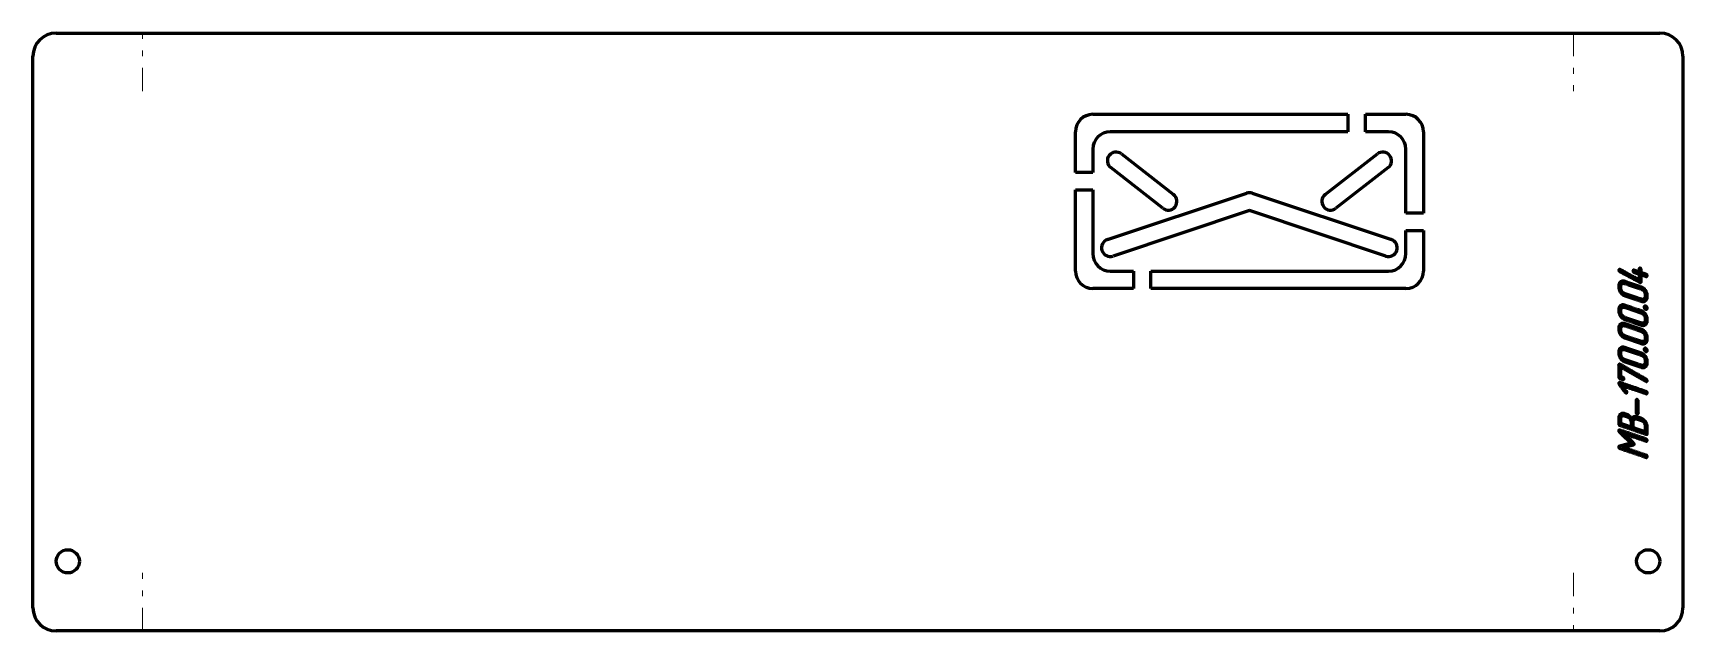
# Model space of a CAD drawing. Header units: millimetres. Extents: x -47 to 238, y 124 to 227.
import ezdxf

# ---------------------------------------------------------------- set-up
doc = ezdxf.new("R2010")
doc.units = ezdxf.units.MM
doc.linetypes.add('K5LT32768', pattern=[12, 4, -2, 1, -2, 1, -2])
doc.linetypes.add('K5LT32769', pattern=[0])
doc.layers.add('Системный слой (1)', color=7, linetype='Continuous')

msp = doc.modelspace()

# ---------------------------------------------------------------- linework, layer by layer
at = {"layer": 'Системный слой (1)', "color": 150, "linetype": 'K5LT32769', "lineweight": 60}
for p, q in [((-42.52, 227), (-29.52, 227)), ((-29.52, 227), (-25.75, 227)), ((-25.75, 227), (217.25, 227)), ((217.25, 227), (221.02, 227)), ((221.02, 227), (234.02, 227)), ((-46.52, 128), (-46.52, 223)), ((238.02, 223), (238.02, 128)), ((136.25, 213), (180.25, 213)), ((180.25, 213), (180.25, 210)), ((183.25, 213), (190.25, 213)), ((183.25, 210), (183.25, 213)), ((133.25, 203), (133.25, 210)), ((180.25, 210), (139.25, 210)), ((187.25, 210), (183.25, 210)), ((193.25, 210), (193.25, 196)), ((136.25, 207), (136.25, 203)), ((141.17, 206.19), (150.17, 199.19)), ((176.33, 199.19), (185.33, 206.19)), ((190.25, 196), (190.25, 207)), ((136.25, 203), (133.25, 203)), ((148.33, 196.82), (139.33, 203.82)), ((187.17, 203.82), (178.17, 196.82)), ((133.25, 186), (133.25, 200)), ((133.25, 200), (136.25, 200)), ((136.25, 200), (136.25, 189)), ((138.78, 191.43), (162.78, 199.43)), ((163.73, 199.43), (187.73, 191.43)), ((163.25, 196.42), (139.73, 188.58)), ((186.78, 188.58), (163.25, 196.42)), ((193.25, 196), (190.25, 196)), ((190.25, 193), (193.25, 193)), ((190.25, 189), (190.25, 193)), ((193.25, 193), (193.25, 186)), ((139.25, 186), (143.25, 186)), ((143.25, 186), (143.25, 183)), ((146.25, 186), (187.25, 186)), ((146.25, 183), (146.25, 186)), ((143.25, 183), (136.25, 183)), ((190.25, 183), (146.25, 183)), ((-29.52, 124), (-42.52, 124)), ((-25.75, 124), (-29.52, 124)), ((217.25, 124), (-25.75, 124)), ((221.02, 124), (217.25, 124)), ((234.02, 124), (221.02, 124))]:
    msp.add_line(p, q, dxfattribs=at)
at = {"layer": 'Системный слой (1)', "color": 7, "linetype": 'K5LT32768', "lineweight": 18}
for p, q in [((-27.63, 217), (-27.63, 227)), ((219.14, 227), (219.14, 217)), ((-27.63, 124), (-27.63, 134)), ((219.14, 134), (219.14, 124))]:
    msp.add_line(p, q, dxfattribs=at)
at = {"layer": 'Системный слой (1)', "color": 150, "linetype": 'K5LT32769', "lineweight": 60}
for centre in [(-40.52, 136), (232.02, 136)]:
    msp.add_circle(centre, 2, dxfattribs=at)
for centre, radius, start, end in [((-42.52, 223), 4, 90, 180), ((234.02, 223), 4, 0, 90), ((136.25, 210), 3, 90, 180), ((190.25, 210), 3, 0, 90), ((139.25, 207), 3, 90, 180), ((187.25, 207), 3, 0, 90), ((140.25, 205), 1.5, 52.125, 232.125), ((186.25, 205), 1.5, 307.875, 127.875), ((149.25, 198), 1.5, 232.125, 52.125), ((163.25, 198), 1.5, 71.5651, 108.4349), ((177.25, 198), 1.5, 127.875, 307.875), ((139.25, 190), 1.5, 108.4349, 288.4349), ((187.25, 190), 1.5, 251.5651, 71.5651), ((139.25, 189), 3, 180, 270), ((187.25, 189), 3, 270, 0), ((136.25, 186), 3, 180, 270), ((190.25, 186), 3, 270, 0), ((-42.52, 128), 4, 180, 270), ((234.02, 128), 4, 270, 0)]:
    msp.add_arc(centre, radius, start, end, dxfattribs=at)
for points, knots in [([(230.45, 185.84), (230.45, 186.11), (230.45, 186.37), (230.45, 186.43), (230.51, 186.47), (230.56, 186.51), (230.63, 186.49), (230.69, 186.46), (230.74, 186.4), (230.8, 186.34), (230.8, 186.25), (230.8, 185.99), (230.8, 185.72), (231.24, 185.58), (231.67, 185.43), (231.76, 185.4), (231.81, 185.33), (231.85, 185.27), (231.85, 185.19), (231.85, 185.16), (231.81, 185.09), (231.77, 185.05), (231.67, 185.08), (231.24, 185.23), (230.8, 185.38), (230.8, 184.77), (230.8, 184.16), (230.8, 184.08), (230.75, 184.05), (230.7, 184.01), (230.63, 184.04), (230.61, 184.05), (230.59, 184.06), (228.85, 185), (227.1, 185.94), (227.03, 185.97), (227, 186.03), (226.98, 186.09), (226.96, 186.15), (226.96, 186.22), (227.01, 186.26), (227.06, 186.3), (227.13, 186.27), (227.15, 186.26), (227.17, 186.26), (228.81, 185.37), (230.45, 184.49), (230.45, 184.99), (230.45, 185.49), (230.01, 185.64), (229.58, 185.79), (229.52, 185.81), (229.46, 185.88), (229.4, 185.96), (229.4, 186.03), (229.4, 186.09), (229.45, 186.13), (229.49, 186.17), (229.58, 186.14), (230.01, 185.99), (230.45, 185.84)], [0, 0, 0, 0.030618, 0.030618, 0.03756, 0.03756, 0.044785, 0.044785, 0.053394, 0.053394, 0.062797, 0.062797, 0.093414, 0.093414, 0.147052, 0.147052, 0.156656, 0.156656, 0.165269, 0.165269, 0.172054, 0.172054, 0.180162, 0.180162, 0.233799, 0.233799, 0.304739, 0.304739, 0.311987, 0.311987, 0.319164, 0.319164, 0.321805, 0.321805, 0.552186, 0.552186, 0.560513, 0.560513, 0.567778, 0.567778, 0.574861, 0.574861, 0.582425, 0.582425, 0.584853, 0.584853, 0.801396, 0.801396, 0.859966, 0.859966, 0.913741, 0.913741, 0.922396, 0.922396, 0.93154, 0.93154, 0.938308, 0.938308, 0.946226, 0.946226, 1, 1, 1]), ([(230.8, 183.25), (231.23, 183.1), (231.54, 182.69), (231.85, 182.28), (231.85, 181.85), (231.85, 181.67), (231.85, 181.5), (231.85, 181.1), (231.54, 180.88), (231.24, 180.66), (230.8, 180.81), (229.41, 181.28), (228.01, 181.75), (227.59, 181.9), (227.28, 182.31), (226.96, 182.72), (226.96, 183.16), (226.96, 183.33), (226.96, 183.5), (226.96, 183.93), (227.27, 184.14), (227.57, 184.35), (228.01, 184.2), (229.41, 183.72), (230.8, 183.25)], [0, 0, 0, 0.070547, 0.070547, 0.139523, 0.139523, 0.165731, 0.165731, 0.219777, 0.219777, 0.278188, 0.278188, 0.499702, 0.499702, 0.569649, 0.569649, 0.638934, 0.638934, 0.665142, 0.665142, 0.72046, 0.72046, 0.778487, 0.778487, 1, 1, 1]), ([(230.8, 182.9), (229.41, 183.38), (228.01, 183.85), (227.72, 183.95), (227.52, 183.81), (227.31, 183.68), (227.31, 183.39), (227.31, 183.21), (227.31, 183.04), (227.31, 182.75), (227.52, 182.48), (227.72, 182.2), (228.01, 182.1), (229.41, 181.63), (230.8, 181.16), (231.08, 181.06), (231.29, 181.2), (231.5, 181.34), (231.5, 181.62), (231.5, 181.79), (231.5, 181.96), (231.5, 182.25), (231.3, 182.52), (231.1, 182.8), (230.8, 182.9)], [0, 0, 0, 0.266274, 0.266274, 0.312507, 0.312507, 0.3571, 0.3571, 0.388591, 0.388591, 0.443591, 0.443591, 0.500255, 0.500255, 0.766529, 0.766529, 0.812702, 0.812702, 0.856539, 0.856539, 0.88803, 0.88803, 0.942507, 0.942507, 1, 1, 1]), ([(230.8, 179.15), (231.23, 179), (231.54, 178.59), (231.85, 178.18), (231.85, 177.74), (231.85, 177.57), (231.85, 177.4), (231.85, 176.99), (231.54, 176.77), (231.24, 176.56), (230.8, 176.7), (229.41, 177.18), (228.01, 177.65), (227.59, 177.8), (227.28, 178.21), (226.96, 178.62), (226.96, 179.06), (226.96, 179.23), (226.96, 179.4), (226.96, 179.83), (227.27, 180.04), (227.57, 180.25), (228.01, 180.1), (229.41, 179.62), (230.8, 179.15)], [0, 0, 0, 0.070547, 0.070547, 0.139523, 0.139523, 0.165731, 0.165731, 0.219777, 0.219777, 0.278188, 0.278188, 0.499702, 0.499702, 0.569649, 0.569649, 0.638934, 0.638934, 0.665142, 0.665142, 0.72046, 0.72046, 0.778487, 0.778487, 1, 1, 1]), ([(230.8, 178.8), (229.41, 179.27), (228.01, 179.75), (227.72, 179.85), (227.52, 179.71), (227.31, 179.57), (227.31, 179.29), (227.31, 179.11), (227.31, 178.94), (227.31, 178.65), (227.52, 178.37), (227.72, 178.1), (228.01, 178), (229.41, 177.53), (230.8, 177.05), (231.08, 176.96), (231.29, 177.1), (231.5, 177.24), (231.5, 177.51), (231.5, 177.69), (231.5, 177.86), (231.5, 178.14), (231.3, 178.42), (231.1, 178.7), (230.8, 178.8)], [0, 0, 0, 0.266274, 0.266274, 0.312507, 0.312507, 0.3571, 0.3571, 0.388591, 0.388591, 0.443591, 0.443591, 0.500255, 0.500255, 0.766529, 0.766529, 0.812702, 0.812702, 0.856539, 0.856539, 0.88803, 0.88803, 0.942507, 0.942507, 1, 1, 1]), ([(231.33, 179.79), (231.33, 179.88), (231.41, 179.94), (231.49, 179.99), (231.59, 179.96), (231.68, 179.93), (231.76, 179.83), (231.85, 179.74), (231.85, 179.61), (231.85, 179.49), (231.78, 179.44), (231.69, 179.4), (231.59, 179.44), (231.53, 179.46), (231.43, 179.56), (231.33, 179.66), (231.33, 179.79)], [0, 0, 0, 0.106978, 0.106978, 0.218202, 0.218202, 0.350758, 0.350758, 0.495615, 0.495615, 0.609624, 0.609624, 0.725215, 0.725215, 0.845998, 0.845998, 1, 1, 1]), ([(230.8, 175.97), (231.23, 175.83), (231.54, 175.42), (231.85, 175), (231.85, 174.57), (231.85, 174.39), (231.85, 174.22), (231.85, 173.82), (231.54, 173.6), (231.24, 173.38), (230.8, 173.53), (229.41, 174), (228.01, 174.48), (227.59, 174.62), (227.28, 175.03), (226.96, 175.44), (226.96, 175.88), (226.96, 176.05), (226.96, 176.23), (226.96, 176.66), (227.27, 176.86), (227.57, 177.07), (228.01, 176.92), (229.41, 176.45), (230.8, 175.97)], [0, 0, 0, 0.070547, 0.070547, 0.139523, 0.139523, 0.165731, 0.165731, 0.219777, 0.219777, 0.278188, 0.278188, 0.499702, 0.499702, 0.569649, 0.569649, 0.638934, 0.638934, 0.665142, 0.665142, 0.72046, 0.72046, 0.778487, 0.778487, 1, 1, 1]), ([(230.8, 175.63), (229.41, 176.1), (228.01, 176.57), (227.72, 176.67), (227.52, 176.54), (227.31, 176.4), (227.31, 176.11), (227.31, 175.94), (227.31, 175.76), (227.31, 175.47), (227.52, 175.2), (227.72, 174.93), (228.01, 174.83), (229.41, 174.35), (230.8, 173.88), (231.08, 173.78), (231.29, 173.92), (231.5, 174.06), (231.5, 174.34), (231.5, 174.51), (231.5, 174.69), (231.5, 174.97), (231.3, 175.25), (231.1, 175.52), (230.8, 175.63)], [0, 0, 0, 0.266274, 0.266274, 0.312507, 0.312507, 0.3571, 0.3571, 0.388591, 0.388591, 0.443591, 0.443591, 0.500255, 0.500255, 0.766529, 0.766529, 0.812702, 0.812702, 0.856539, 0.856539, 0.88803, 0.88803, 0.942507, 0.942507, 1, 1, 1]), ([(230.8, 171.87), (231.23, 171.73), (231.54, 171.32), (231.85, 170.9), (231.85, 170.47), (231.85, 170.29), (231.85, 170.12), (231.85, 169.72), (231.54, 169.5), (231.24, 169.28), (230.8, 169.43), (229.41, 169.9), (228.01, 170.38), (227.59, 170.52), (227.28, 170.93), (226.96, 171.34), (226.96, 171.78), (226.96, 171.95), (226.96, 172.13), (226.96, 172.56), (227.27, 172.76), (227.57, 172.97), (228.01, 172.82), (229.41, 172.35), (230.8, 171.87)], [0, 0, 0, 0.070547, 0.070547, 0.139523, 0.139523, 0.165731, 0.165731, 0.219777, 0.219777, 0.278188, 0.278188, 0.499702, 0.499702, 0.569649, 0.569649, 0.638934, 0.638934, 0.665142, 0.665142, 0.72046, 0.72046, 0.778487, 0.778487, 1, 1, 1]), ([(230.8, 171.52), (229.41, 172), (228.01, 172.47), (227.72, 172.57), (227.52, 172.43), (227.31, 172.3), (227.31, 172.01), (227.31, 171.83), (227.31, 171.66), (227.31, 171.37), (227.52, 171.1), (227.72, 170.82), (228.01, 170.73), (229.41, 170.25), (230.8, 169.78), (231.08, 169.68), (231.29, 169.82), (231.5, 169.96), (231.5, 170.24), (231.5, 170.41), (231.5, 170.59), (231.5, 170.87), (231.3, 171.15), (231.1, 171.42), (230.8, 171.52)], [0, 0, 0, 0.266274, 0.266274, 0.312507, 0.312507, 0.3571, 0.3571, 0.388591, 0.388591, 0.443591, 0.443591, 0.500255, 0.500255, 0.766529, 0.766529, 0.812702, 0.812702, 0.856539, 0.856539, 0.88803, 0.88803, 0.942507, 0.942507, 1, 1, 1]), ([(231.33, 172.51), (231.33, 172.61), (231.41, 172.66), (231.49, 172.72), (231.59, 172.69), (231.68, 172.65), (231.76, 172.56), (231.85, 172.46), (231.85, 172.33), (231.85, 172.21), (231.78, 172.17), (231.69, 172.13), (231.59, 172.16), (231.53, 172.18), (231.43, 172.28), (231.33, 172.38), (231.33, 172.51)], [0, 0, 0, 0.106978, 0.106978, 0.218202, 0.218202, 0.350758, 0.350758, 0.495615, 0.495615, 0.609624, 0.609624, 0.725215, 0.725215, 0.845998, 0.845998, 1, 1, 1]), ([(227.18, 169.93), (229.44, 168.63), (231.71, 167.34), (231.74, 167.32), (231.81, 167.24), (231.83, 167.18), (231.85, 167.12), (231.85, 167.06), (231.81, 167.01), (231.76, 166.97), (231.68, 167), (231.66, 167.01), (231.64, 167.02), (229.47, 168.25), (227.31, 169.49), (227.31, 168.64), (227.31, 167.79), (227.49, 167.73), (227.66, 167.67), (227.74, 167.64), (227.79, 167.58), (227.83, 167.51), (227.83, 167.44), (227.83, 167.41), (227.79, 167.33), (227.75, 167.29), (227.66, 167.32), (227.4, 167.41), (227.14, 167.5), (226.96, 167.56), (226.96, 167.73), (226.96, 168.78), (226.96, 169.83), (226.96, 169.91), (227.01, 169.94), (227.05, 169.98), (227.12, 169.95), (227.15, 169.94), (227.18, 169.93)], [0, 0, 0, 0.313367, 0.313367, 0.321795, 0.321795, 0.329091, 0.329091, 0.336384, 0.336384, 0.344342, 0.344342, 0.347377, 0.347377, 0.646041, 0.646041, 0.748113, 0.748113, 0.769948, 0.769948, 0.779825, 0.779825, 0.788709, 0.788709, 0.795712, 0.795712, 0.804056, 0.804056, 0.836963, 0.836963, 0.855829, 0.855829, 0.98158, 0.98158, 0.989178, 0.989178, 0.996526, 0.996526, 1, 1, 1]), ([(231.67, 165.23), (231.76, 165.21), (231.81, 165.14), (231.85, 165.08), (231.85, 165), (231.85, 164.97), (231.81, 164.89), (231.77, 164.85), (231.67, 164.89), (229.62, 165.58), (227.56, 166.28), (227.93, 165.78), (228.31, 165.28), (228.36, 165.21), (228.36, 165.15), (228.36, 165.07), (228.31, 165.04), (228.26, 165), (228.18, 165.03), (228.15, 165.04), (228.06, 165.12), (227.54, 165.82), (227.02, 166.52), (226.97, 166.59), (226.97, 166.66), (226.97, 166.73), (227.01, 166.76), (227.06, 166.8), (227.14, 166.78), (229.41, 166.01), (231.67, 165.23)], [0, 0, 0, 0.012077, 0.012077, 0.022922, 0.022922, 0.031465, 0.031465, 0.041656, 0.041656, 0.359894, 0.359894, 0.451439, 0.451439, 0.46231, 0.46231, 0.471474, 0.471474, 0.48105, 0.48105, 0.492121, 0.492121, 0.620076, 0.620076, 0.630783, 0.630783, 0.639705, 0.639705, 0.649237, 0.649237, 1, 1, 1]), ([(230.28, 163.63), (230.28, 162.58), (230.28, 161.54), (230.28, 161.46), (230.23, 161.42), (230.17, 161.4), (230.1, 161.42), (230.07, 161.43), (230, 161.5), (229.93, 161.57), (229.93, 161.65), (229.93, 162.7), (229.93, 163.75), (229.93, 163.81), (229.99, 163.85), (230.04, 163.88), (230.1, 163.86), (230.17, 163.84), (230.22, 163.78), (230.28, 163.71), (230.28, 163.63)], [0, 0, 0, 0.394636, 0.394636, 0.418773, 0.418773, 0.443093, 0.443093, 0.468353, 0.468353, 0.500986, 0.500986, 0.895621, 0.895621, 0.918141, 0.918141, 0.941577, 0.941577, 0.969503, 0.969503, 1, 1, 1]), ([(231.85, 158), (231.85, 157.83), (231.67, 157.89), (229.41, 158.66), (227.14, 159.43), (226.96, 159.49), (226.96, 159.66), (226.96, 160.19), (226.96, 160.71), (226.96, 161.14), (227.27, 161.35), (227.42, 161.45), (227.61, 161.47), (227.7, 161.46), (227.79, 161.46), (227.85, 161.45), (227.9, 161.44), (227.96, 161.42), (228.01, 161.4), (228.19, 161.34), (228.36, 161.28), (228.62, 161.19), (228.81, 161.03), (229.01, 160.87), (229.18, 160.61), (229.3, 160.82), (229.56, 160.89), (229.83, 160.96), (230.1, 160.87), (230.45, 160.75), (230.8, 160.63), (231.22, 160.49), (231.53, 160.05), (231.85, 159.62), (231.85, 159.22), (231.85, 158.61), (231.85, 158)], [0, 0, 0, 0.018579, 0.018579, 0.355514, 0.355514, 0.377681, 0.377681, 0.451522, 0.451522, 0.503493, 0.503493, 0.528773, 0.528773, 0.541809, 0.541809, 0.549797, 0.549797, 0.557838, 0.557838, 0.583775, 0.583775, 0.620088, 0.620088, 0.659491, 0.659491, 0.69377, 0.69377, 0.732379, 0.732379, 0.784185, 0.784185, 0.8507, 0.8507, 0.914141, 0.914141, 1, 1, 1]), ([(229.06, 159.12), (229.06, 159.56), (229.06, 160), (229.06, 160.28), (228.86, 160.56), (228.65, 160.83), (228.36, 160.93), (228.19, 160.99), (228.01, 161.05), (227.72, 161.15), (227.52, 161.02), (227.31, 160.89), (227.31, 160.59), (227.31, 160.15), (227.31, 159.72), (228.19, 159.42), (229.06, 159.12)], [0, 0, 0, 0.140439, 0.140439, 0.238485, 0.238485, 0.340059, 0.340059, 0.399462, 0.399462, 0.482091, 0.482091, 0.561948, 0.561948, 0.702387, 0.702387, 1, 1, 1]), ([(231.5, 158.3), (231.5, 158.82), (231.5, 159.34), (231.5, 159.62), (231.3, 159.9), (231.1, 160.18), (230.8, 160.28), (230.45, 160.4), (230.1, 160.52), (229.83, 160.61), (229.62, 160.47), (229.41, 160.33), (229.41, 160.05), (229.41, 159.53), (229.41, 159.01), (230.46, 158.65), (231.5, 158.3)], [0, 0, 0, 0.143981, 0.143981, 0.226989, 0.226989, 0.314553, 0.314553, 0.415921, 0.415921, 0.485277, 0.485277, 0.552422, 0.552422, 0.696403, 0.696403, 1, 1, 1]), ([(231.67, 157.06), (231.75, 157.03), (231.8, 156.96), (231.84, 156.9), (231.84, 156.82), (231.84, 156.79), (231.8, 156.71), (231.76, 156.68), (231.67, 156.71), (229.71, 157.37), (227.76, 158.04), (228.63, 157.21), (229.49, 156.38), (229.6, 156.27), (229.6, 156.19), (229.6, 156.1), (229.49, 156.08), (228.63, 155.84), (227.76, 155.6), (229.71, 154.93), (231.67, 154.27), (231.75, 154.24), (231.8, 154.18), (231.84, 154.11), (231.84, 154.04), (231.84, 154), (231.8, 153.93), (231.76, 153.89), (231.67, 153.92), (229.41, 154.69), (227.14, 155.46), (227.05, 155.49), (226.99, 155.55), (226.94, 155.61), (226.94, 155.68), (226.94, 155.73), (226.96, 155.76), (226.97, 155.78), (227.05, 155.81), (228.06, 156.09), (229.07, 156.37), (228.06, 157.33), (227.05, 158.3), (226.94, 158.41), (226.94, 158.51), (226.94, 158.57), (227, 158.6), (227.05, 158.62), (227.14, 158.59), (229.41, 157.82), (231.67, 157.06)], [0, 0, 0, 0.005598, 0.005598, 0.010627, 0.010627, 0.014588, 0.014588, 0.019317, 0.019317, 0.159575, 0.159575, 0.241146, 0.241146, 0.248765, 0.248765, 0.254469, 0.254469, 0.315506, 0.315506, 0.455638, 0.455638, 0.46124, 0.46124, 0.466271, 0.466271, 0.470232, 0.470232, 0.474957, 0.474957, 0.637264, 0.637264, 0.643288, 0.643288, 0.648227, 0.648227, 0.651084, 0.651084, 0.654538, 0.654538, 0.725695, 0.725695, 0.820615, 0.820615, 0.828756, 0.828756, 0.832591, 0.832591, 0.837693, 0.837693, 1, 1, 1])]:
    msp.add_open_spline(points, degree=2, knots=knots, dxfattribs=at)

doc.saveas('drawing.dxf')
